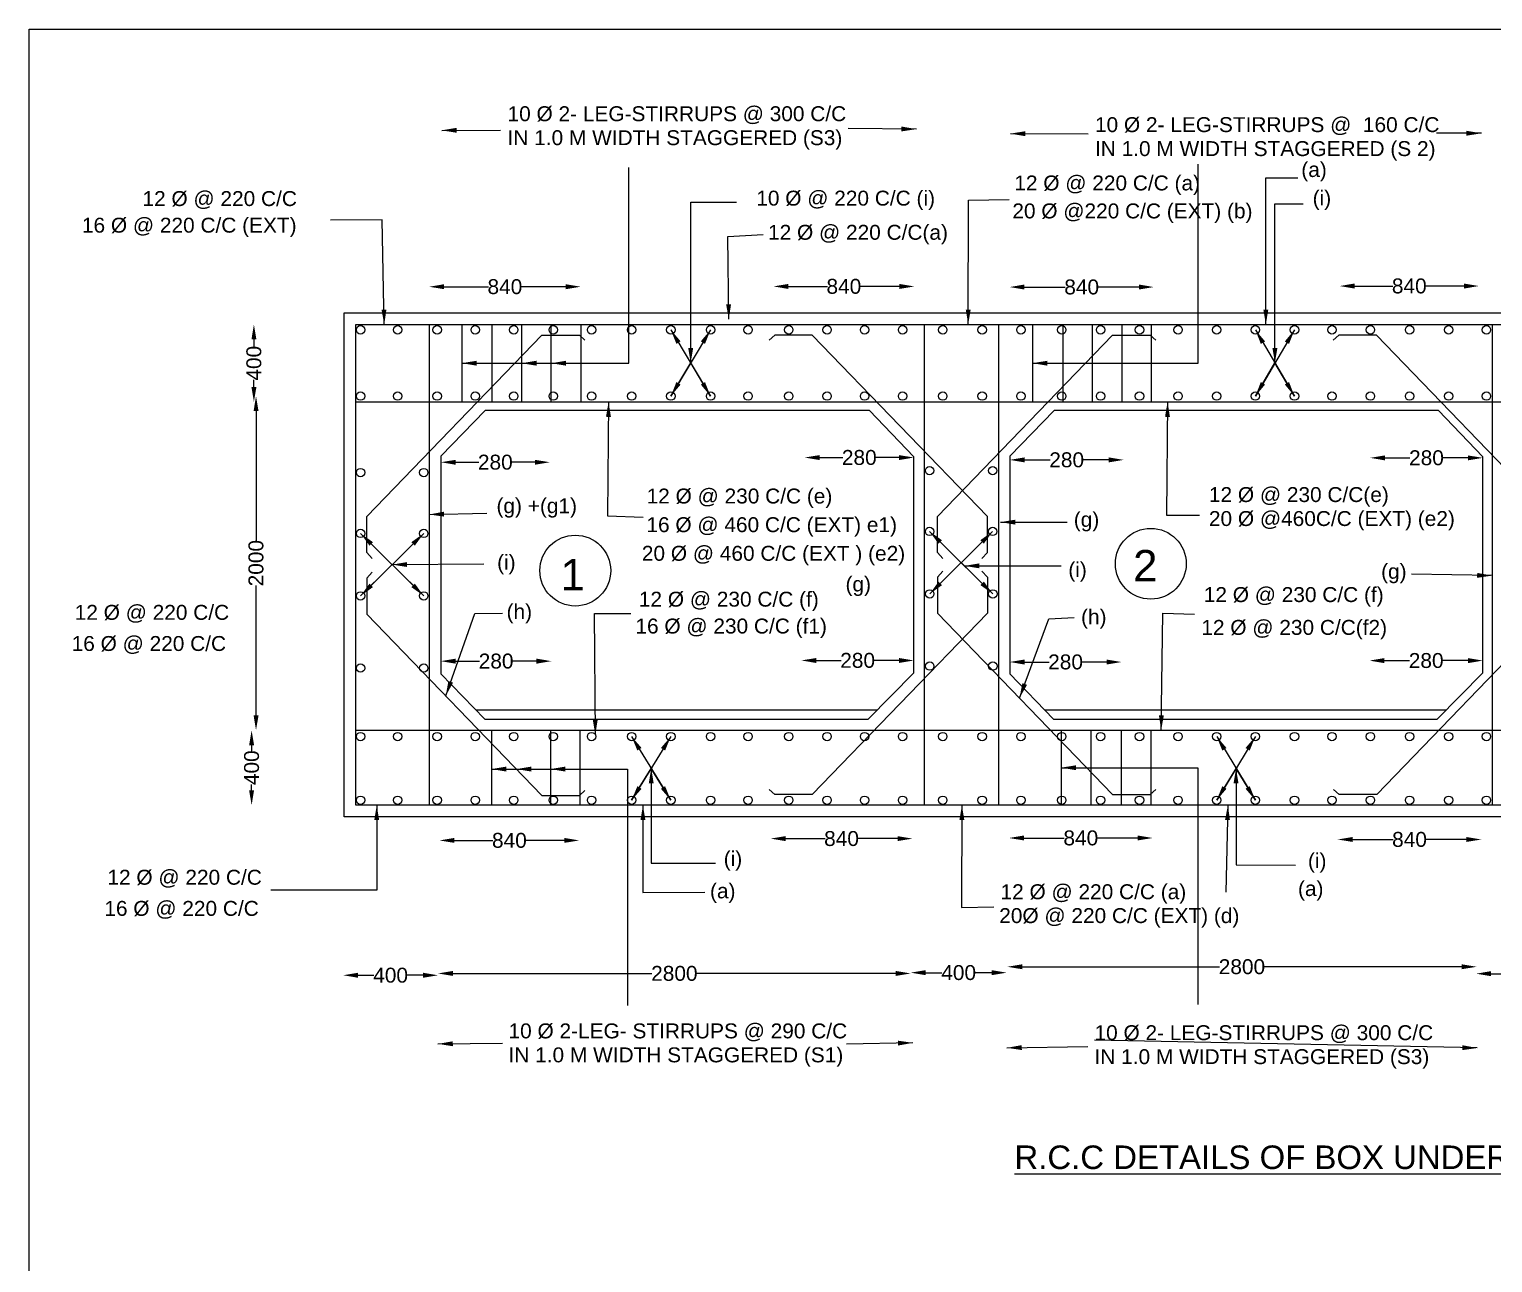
# Model space of a CAD drawing. Header units: millimetres. Extents: x 2123476 to 4268033, y 45589216 to 91252840.
# Drawn here: x 2123476 to 2142104, y 45613075 to 45628783 of the extents above; entities that cross this region are included whole.
import ezdxf

# ---------------------------------------------------------------- set-up
doc = ezdxf.new("R2010")
doc.units = ezdxf.units.MM
doc.header["$MEASUREMENT"] = 0
doc.header["$PDMODE"] = 32
doc.header["$PDSIZE"] = 300
for name, color, linetype in [('DIMENSION', 7, 'Continuous'), ('DRAWING', 2, 'Continuous'), ('TEXT', 7, 'Continuous')]:
    doc.layers.add(name, color=color, linetype=linetype)
doc.styles.get("Standard").update_dxf_attribs({"font": 'arial.ttf', "height": 190})
doc.dimstyles.get("Standard").update_dxf_attribs({"dimtxt": 190, "dimasz": 190, "dimexe": 0.18, "dimexo": 0.0625, "dimgap": 0.09, "dimtad": 0, "dimdec": 0, "dimzin": 0, "dimdsep": 46, "dimtxsty": 'Standard', "dimcen": 0.09, "dimse1": 1, "dimse2": 1, "dimadec": 0, "dimazin": 0, "dimtfac": 1, "dimtdec": 0, "dimtofl": 0, "dimtmove": 0, "dimatfit": 3, "dimfxl": 1, "dimtolj": 1, "dimtzin": 0, "dimarcsym": 0})

# ---------------------------------------------------------------- blocks, each defined once
blk = doc.blocks.new('*D54')
at = {"layer": 'Defpoints', "color": 0, "transparency": 16777216}
for p in [(2130495, 45625504), (2128566, 45625023), (2130495, 45625023)]:
    blk.add_point(p, dxfattribs=at)
at = {"layer": 'TEXT', "color": 0, "lineweight": -2, "transparency": 16777216}
for p, q in [((2128756, 45625504), (2129321, 45625504)), ((2130305, 45625504), (2129740, 45625504))]:
    blk.add_line(p, q, dxfattribs=at)
at = {"layer": 'TEXT', "color": 0, "transparency": 16777216}
for points in [[(2128756, 45625536), (2128756, 45625473), (2128566, 45625504)], [(2130305, 45625536), (2130305, 45625473), (2130495, 45625504)]]:
    blk.add_solid(points, dxfattribs=at)
at = {"layer": 'TEXT', "color": 0, "transparency": 16777216, "insert": (2129530, 45625504), "char_height": 190, "attachment_point": 5}
blk.add_mtext('\\A1;840', dxfattribs=at)
blk = doc.blocks.new('*D55')
at = {"layer": 'Defpoints', "color": 0, "transparency": 16777216}
for p in [(2128714, 45623275), (2130102, 45623272), (2130102, 45623269)]:
    blk.add_point(p, dxfattribs=at)
at = {"layer": 'TEXT', "color": 0, "lineweight": -2, "transparency": 16777216}
for p, q in [((2128904, 45623269), (2129197, 45623269)), ((2129912, 45623269), (2129619, 45623269))]:
    blk.add_line(p, q, dxfattribs=at)
at = {"layer": 'TEXT', "color": 0, "transparency": 16777216}
for points in [[(2128904, 45623300), (2128904, 45623237), (2128714, 45623269)], [(2129912, 45623300), (2129912, 45623237), (2130102, 45623269)]]:
    blk.add_solid(points, dxfattribs=at)
at = {"layer": 'TEXT', "color": 0, "transparency": 16777216, "insert": (2129408, 45623269), "char_height": 190, "attachment_point": 5}
blk.add_mtext('\\A1;280', dxfattribs=at)
blk = doc.blocks.new('*D56')
at = {"layer": 'Defpoints', "color": 0, "transparency": 16777216}
for p in [(2128714, 45620703), (2130122, 45620736), (2130122, 45620709)]:
    blk.add_point(p, dxfattribs=at)
at = {"layer": 'TEXT', "color": 0, "lineweight": -2, "transparency": 16777216}
for p, q in [((2128904, 45620736), (2129207, 45620736)), ((2129932, 45620736), (2129629, 45620736))]:
    blk.add_line(p, q, dxfattribs=at)
at = {"layer": 'TEXT', "color": 0, "transparency": 16777216}
for points in [[(2128904, 45620768), (2128904, 45620704), (2128714, 45620736)], [(2129932, 45620768), (2129932, 45620704), (2130122, 45620736)]]:
    blk.add_solid(points, dxfattribs=at)
at = {"layer": 'TEXT', "color": 0, "transparency": 16777216, "insert": (2129418, 45620736), "char_height": 190, "attachment_point": 5}
blk.add_mtext('\\A1;280', dxfattribs=at)
blk = doc.blocks.new('*D57')
at = {"layer": 'Defpoints', "color": 0, "transparency": 16777216}
for p in [(2133303, 45620724), (2134736, 45620745), (2134736, 45620724)]:
    blk.add_point(p, dxfattribs=at)
at = {"layer": 'TEXT', "color": 0, "lineweight": -2, "transparency": 16777216}
for p, q in [((2133493, 45620745), (2133809, 45620745)), ((2134546, 45620745), (2134231, 45620745))]:
    blk.add_line(p, q, dxfattribs=at)
at = {"layer": 'TEXT', "color": 0, "transparency": 16777216}
for points in [[(2133493, 45620776), (2133493, 45620713), (2133303, 45620745)], [(2134546, 45620776), (2134546, 45620713), (2134736, 45620745)]]:
    blk.add_solid(points, dxfattribs=at)
at = {"layer": 'TEXT', "color": 0, "transparency": 16777216, "insert": (2134020, 45620745), "char_height": 190, "attachment_point": 5}
blk.add_mtext('\\A1;280', dxfattribs=at)
blk = doc.blocks.new('*D58')
at = {"layer": 'Defpoints', "color": 0, "transparency": 16777216}
for p in [(2135956, 45620745), (2137378, 45620725), (2137378, 45620725)]:
    blk.add_point(p, dxfattribs=at)
at = {"layer": 'TEXT', "color": 0, "lineweight": -2, "transparency": 16777216}
for p, q in [((2136146, 45620725), (2136456, 45620725)), ((2137188, 45620725), (2136878, 45620725))]:
    blk.add_line(p, q, dxfattribs=at)
at = {"layer": 'TEXT', "color": 0, "transparency": 16777216}
for points in [[(2136146, 45620757), (2136146, 45620693), (2135956, 45620725)], [(2137188, 45620757), (2137188, 45620693), (2137378, 45620725)]]:
    blk.add_solid(points, dxfattribs=at)
at = {"layer": 'TEXT', "color": 0, "transparency": 16777216, "insert": (2136667, 45620725), "char_height": 190, "attachment_point": 5}
blk.add_mtext('\\A1;280', dxfattribs=at)
blk = doc.blocks.new('*D59')
at = {"layer": 'Defpoints', "color": 0, "transparency": 16777216}
for p in [(2140536, 45620745), (2141978, 45620745), (2141978, 45620743)]:
    blk.add_point(p, dxfattribs=at)
at = {"layer": 'TEXT', "color": 0, "lineweight": -2, "transparency": 16777216}
for p, q in [((2140726, 45620743), (2141046, 45620743)), ((2141788, 45620743), (2141468, 45620743))]:
    blk.add_line(p, q, dxfattribs=at)
at = {"layer": 'TEXT', "color": 0, "transparency": 16777216}
for points in [[(2140726, 45620775), (2140726, 45620711), (2140536, 45620743)], [(2141788, 45620775), (2141788, 45620711), (2141978, 45620743)]]:
    blk.add_solid(points, dxfattribs=at)
at = {"layer": 'TEXT', "color": 0, "transparency": 16777216, "insert": (2141257, 45620743), "char_height": 190, "attachment_point": 5}
blk.add_mtext('\\A1;280', dxfattribs=at)
blk = doc.blocks.new('*D60')
at = {"layer": 'Defpoints', "color": 0, "transparency": 16777216}
for p in [(2133346, 45623329), (2133346, 45623314), (2134736, 45623302)]:
    blk.add_point(p, dxfattribs=at)
at = {"layer": 'TEXT', "color": 0, "lineweight": -2, "transparency": 16777216}
for p, q in [((2133536, 45623329), (2133830, 45623329)), ((2134546, 45623329), (2134252, 45623329))]:
    blk.add_line(p, q, dxfattribs=at)
at = {"layer": 'TEXT', "color": 0, "transparency": 16777216}
for points in [[(2133536, 45623360), (2133536, 45623297), (2133346, 45623329)], [(2134546, 45623360), (2134546, 45623297), (2134736, 45623329)]]:
    blk.add_solid(points, dxfattribs=at)
at = {"layer": 'TEXT', "color": 0, "transparency": 16777216, "insert": (2134041, 45623329), "char_height": 190, "attachment_point": 5}
blk.add_mtext('\\A1;280', dxfattribs=at)
blk = doc.blocks.new('*D61')
at = {"layer": 'Defpoints', "color": 0, "transparency": 16777216}
for p in [(2135956, 45623329), (2137405, 45623312), (2137405, 45623299)]:
    blk.add_point(p, dxfattribs=at)
at = {"layer": 'TEXT', "color": 0, "lineweight": -2, "transparency": 16777216}
for p, q in [((2136146, 45623299), (2136469, 45623299)), ((2137215, 45623299), (2136892, 45623299))]:
    blk.add_line(p, q, dxfattribs=at)
at = {"layer": 'TEXT', "color": 0, "transparency": 16777216}
for points in [[(2136146, 45623331), (2136146, 45623267), (2135956, 45623299)], [(2137215, 45623331), (2137215, 45623267), (2137405, 45623299)]]:
    blk.add_solid(points, dxfattribs=at)
at = {"layer": 'TEXT', "color": 0, "transparency": 16777216, "insert": (2136681, 45623299), "char_height": 190, "attachment_point": 5}
blk.add_mtext('\\A1;280', dxfattribs=at)
blk = doc.blocks.new('*D62')
at = {"layer": 'Defpoints', "color": 0, "transparency": 16777216}
for p in [(2140543, 45623325), (2140543, 45623325), (2141978, 45623328)]:
    blk.add_point(p, dxfattribs=at)
at = {"layer": 'TEXT', "color": 0, "lineweight": -2, "transparency": 16777216}
for p, q in [((2140733, 45623325), (2141050, 45623325)), ((2141788, 45623325), (2141472, 45623325))]:
    blk.add_line(p, q, dxfattribs=at)
at = {"layer": 'TEXT', "color": 0, "transparency": 16777216}
for points in [[(2140733, 45623356), (2140733, 45623293), (2140543, 45623325)], [(2141788, 45623356), (2141788, 45623293), (2141978, 45623325)]]:
    blk.add_solid(points, dxfattribs=at)
at = {"layer": 'TEXT', "color": 0, "transparency": 16777216, "insert": (2141261, 45623325), "char_height": 190, "attachment_point": 5}
blk.add_mtext('\\A1;280', dxfattribs=at)
blk = doc.blocks.new('*D69')
at = {"layer": 'Defpoints', "color": 0, "transparency": 16777216}
for p in [(2140156, 45625521), (2140156, 45625513), (2141928, 45625483)]:
    blk.add_point(p, dxfattribs=at)
at = {"layer": 'TEXT', "color": 0, "lineweight": -2, "transparency": 16777216}
for p, q in [((2140346, 45625513), (2140832, 45625513)), ((2141738, 45625513), (2141252, 45625513))]:
    blk.add_line(p, q, dxfattribs=at)
at = {"layer": 'TEXT', "color": 0, "transparency": 16777216}
for points in [[(2140346, 45625545), (2140346, 45625481), (2140156, 45625513)], [(2141738, 45625545), (2141738, 45625481), (2141928, 45625513)]]:
    blk.add_solid(points, dxfattribs=at)
at = {"layer": 'TEXT', "color": 0, "transparency": 16777216, "insert": (2141042, 45625513), "char_height": 190, "attachment_point": 5}
blk.add_mtext('\\A1;840', dxfattribs=at)
blk = doc.blocks.new('*D70')
at = {"layer": 'Defpoints', "color": 0, "transparency": 16777216}
for p in [(2135954, 45625500), (2135954, 45625488), (2137790, 45625493)]:
    blk.add_point(p, dxfattribs=at)
at = {"layer": 'TEXT', "color": 0, "lineweight": -2, "transparency": 16777216}
for p, q in [((2136144, 45625500), (2136662, 45625500)), ((2137600, 45625500), (2137082, 45625500))]:
    blk.add_line(p, q, dxfattribs=at)
at = {"layer": 'TEXT', "color": 0, "transparency": 16777216}
for points in [[(2136144, 45625532), (2136144, 45625469), (2135954, 45625500)], [(2137600, 45625532), (2137600, 45625469), (2137790, 45625500)]]:
    blk.add_solid(points, dxfattribs=at)
at = {"layer": 'TEXT', "color": 0, "transparency": 16777216, "insert": (2136872, 45625500), "char_height": 190, "attachment_point": 5}
blk.add_mtext('\\A1;840', dxfattribs=at)
blk = doc.blocks.new('*D71')
at = {"layer": 'Defpoints', "color": 0, "transparency": 16777216}
for p in [(2132949, 45625508), (2132949, 45625508), (2134741, 45625486)]:
    blk.add_point(p, dxfattribs=at)
at = {"layer": 'TEXT', "color": 0, "lineweight": -2, "transparency": 16777216}
for p, q in [((2133139, 45625508), (2133635, 45625508)), ((2134551, 45625508), (2134055, 45625508))]:
    blk.add_line(p, q, dxfattribs=at)
at = {"layer": 'TEXT', "color": 0, "transparency": 16777216}
for points in [[(2133139, 45625540), (2133139, 45625476), (2132949, 45625508)], [(2134551, 45625540), (2134551, 45625476), (2134741, 45625508)]]:
    blk.add_solid(points, dxfattribs=at)
at = {"layer": 'TEXT', "color": 0, "transparency": 16777216, "insert": (2133845, 45625508), "char_height": 190, "attachment_point": 5}
blk.add_mtext('\\A1;840', dxfattribs=at)
blk = doc.blocks.new('*D72')
at = {"layer": 'Defpoints', "color": 0, "transparency": 16777216}
for p in [(2126335, 45625023), (2127632, 45625023), (2127632, 45624037)]:
    blk.add_point(p, dxfattribs=at)
at = {"layer": 'TEXT', "color": 0, "lineweight": -2, "transparency": 16777216}
for p, q in [((2126335, 45624833), (2126335, 45624744)), ((2126335, 45624227), (2126335, 45624317))]:
    blk.add_line(p, q, dxfattribs=at)
at = {"layer": 'TEXT', "color": 0, "transparency": 16777216}
for points in [[(2126304, 45624833), (2126367, 45624833), (2126335, 45625023)], [(2126304, 45624227), (2126367, 45624227), (2126335, 45624037)]]:
    blk.add_solid(points, dxfattribs=at)
at = {"layer": 'TEXT', "color": 0, "transparency": 16777216, "insert": (2126335, 45624530), "char_height": 190, "attachment_point": 5, "rotation": 90}
blk.add_mtext('\\A1;400', dxfattribs=at)
blk = doc.blocks.new('*D73')
at = {"layer": 'Defpoints', "color": 0, "transparency": 16777216}
for p in [(2127640, 45624111), (2126362, 45619856), (2127640, 45619856)]:
    blk.add_point(p, dxfattribs=at)
at = {"layer": 'TEXT', "color": 0, "lineweight": -2, "transparency": 16777216}
for p, q in [((2126362, 45623921), (2126362, 45622269)), ((2126362, 45620046), (2126362, 45621698))]:
    blk.add_line(p, q, dxfattribs=at)
at = {"layer": 'TEXT', "color": 0, "transparency": 16777216}
for points in [[(2126331, 45623921), (2126394, 45623921), (2126362, 45624111)], [(2126331, 45620046), (2126394, 45620046), (2126362, 45619856)]]:
    blk.add_solid(points, dxfattribs=at)
at = {"layer": 'TEXT', "color": 0, "transparency": 16777216, "insert": (2126362, 45621984), "char_height": 190, "attachment_point": 5, "rotation": 90}
blk.add_mtext('\\A1;2000', dxfattribs=at)
blk = doc.blocks.new('*D74')
at = {"layer": 'Defpoints', "color": 0, "transparency": 16777216}
for p in [(2127632, 45619856), (2126306, 45618902), (2127632, 45618902)]:
    blk.add_point(p, dxfattribs=at)
at = {"layer": 'TEXT', "color": 0, "lineweight": -2, "transparency": 16777216}
for p, q in [((2126306, 45619666), (2126306, 45619593)), ((2126306, 45619092), (2126306, 45619166))]:
    blk.add_line(p, q, dxfattribs=at)
at = {"layer": 'TEXT', "color": 0, "transparency": 16777216}
for points in [[(2126274, 45619666), (2126337, 45619666), (2126306, 45619856)], [(2126274, 45619092), (2126337, 45619092), (2126306, 45618902)]]:
    blk.add_solid(points, dxfattribs=at)
at = {"layer": 'TEXT', "color": 0, "transparency": 16777216, "insert": (2126306, 45619379), "char_height": 190, "attachment_point": 5, "rotation": 90}
blk.add_mtext('\\A1;400', dxfattribs=at)
blk = doc.blocks.new('*D75')
at = {"layer": 'Defpoints', "color": 0, "transparency": 16777216}
for p in [(2128698, 45618460), (2130475, 45618453), (2130475, 45618453)]:
    blk.add_point(p, dxfattribs=at)
at = {"layer": 'TEXT', "color": 0, "lineweight": -2, "transparency": 16777216}
for p, q in [((2128888, 45618453), (2129377, 45618453)), ((2130285, 45618453), (2129797, 45618453))]:
    blk.add_line(p, q, dxfattribs=at)
at = {"layer": 'TEXT', "color": 0, "transparency": 16777216}
for points in [[(2128888, 45618485), (2128888, 45618422), (2128698, 45618453)], [(2130285, 45618485), (2130285, 45618422), (2130475, 45618453)]]:
    blk.add_solid(points, dxfattribs=at)
at = {"layer": 'TEXT', "color": 0, "transparency": 16777216, "insert": (2129587, 45618453), "char_height": 190, "attachment_point": 5}
blk.add_mtext('\\A1;840', dxfattribs=at)
blk = doc.blocks.new('*D76')
at = {"layer": 'Defpoints', "color": 0, "transparency": 16777216}
for p in [(2132912, 45618482), (2134718, 45618476), (2134718, 45618476)]:
    blk.add_point(p, dxfattribs=at)
at = {"layer": 'TEXT', "color": 0, "lineweight": -2, "transparency": 16777216}
for p, q in [((2133102, 45618476), (2133606, 45618476)), ((2134528, 45618476), (2134025, 45618476))]:
    blk.add_line(p, q, dxfattribs=at)
at = {"layer": 'TEXT', "color": 0, "transparency": 16777216}
for points in [[(2133102, 45618508), (2133102, 45618445), (2132912, 45618476)], [(2134528, 45618508), (2134528, 45618445), (2134718, 45618476)]]:
    blk.add_solid(points, dxfattribs=at)
at = {"layer": 'TEXT', "color": 0, "transparency": 16777216, "insert": (2133815, 45618476), "char_height": 190, "attachment_point": 5}
blk.add_mtext('\\A1;840', dxfattribs=at)
blk = doc.blocks.new('*D77')
at = {"layer": 'Defpoints', "color": 0, "transparency": 16777216}
for p in [(2135947, 45618484), (2137775, 45618484), (2137775, 45618480)]:
    blk.add_point(p, dxfattribs=at)
at = {"layer": 'TEXT', "color": 0, "lineweight": -2, "transparency": 16777216}
for p, q in [((2136137, 45618484), (2136651, 45618484)), ((2137585, 45618484), (2137071, 45618484))]:
    blk.add_line(p, q, dxfattribs=at)
at = {"layer": 'TEXT', "color": 0, "transparency": 16777216}
for points in [[(2136137, 45618516), (2136137, 45618453), (2135947, 45618484)], [(2137585, 45618516), (2137585, 45618453), (2137775, 45618484)]]:
    blk.add_solid(points, dxfattribs=at)
at = {"layer": 'TEXT', "color": 0, "transparency": 16777216, "insert": (2136861, 45618484), "char_height": 190, "attachment_point": 5}
blk.add_mtext('\\A1;840', dxfattribs=at)
blk = doc.blocks.new('*D82')
at = {"layer": 'Defpoints', "color": 0, "transparency": 16777216}
for p in [(2140131, 45618465), (2141959, 45618465), (2141959, 45618460)]:
    blk.add_point(p, dxfattribs=at)
at = {"layer": 'TEXT', "color": 0, "lineweight": -2, "transparency": 16777216}
for p, q in [((2140321, 45618465), (2140835, 45618465)), ((2141769, 45618465), (2141255, 45618465))]:
    blk.add_line(p, q, dxfattribs=at)
at = {"layer": 'TEXT', "color": 0, "transparency": 16777216}
for points in [[(2140321, 45618497), (2140321, 45618434), (2140131, 45618465)], [(2141769, 45618497), (2141769, 45618434), (2141959, 45618465)]]:
    blk.add_solid(points, dxfattribs=at)
at = {"layer": 'TEXT', "color": 0, "transparency": 16777216, "insert": (2141045, 45618465), "char_height": 190, "attachment_point": 5}
blk.add_mtext('\\A1;840', dxfattribs=at)
blk = doc.blocks.new('*D124')
at = {"layer": 'Defpoints', "color": 0, "transparency": 16777216}
for p in [(2127472, 45616762), (2127472, 45616736), (2128678, 45616754)]:
    blk.add_point(p, dxfattribs=at)
at = {"layer": 'DIMENSION', "color": 0, "lineweight": -2, "transparency": 16777216}
for p, q in [((2127662, 45616736), (2127861, 45616736)), ((2128488, 45616736), (2128288, 45616736))]:
    blk.add_line(p, q, dxfattribs=at)
at = {"layer": 'DIMENSION', "color": 0, "transparency": 16777216}
for points in [[(2127662, 45616768), (2127662, 45616704), (2127472, 45616736)], [(2128488, 45616768), (2128488, 45616704), (2128678, 45616736)]]:
    blk.add_solid(points, dxfattribs=at)
at = {"layer": 'DIMENSION', "color": 0, "transparency": 16777216, "insert": (2128075, 45616736), "char_height": 190, "attachment_point": 5}
blk.add_mtext('\\A1;400', dxfattribs=at)
blk = doc.blocks.new('*D125')
at = {"layer": 'Defpoints', "color": 0, "transparency": 16777216}
for p in [(2128678, 45616736), (2134696, 45616759), (2134696, 45616759)]:
    blk.add_point(p, dxfattribs=at)
at = {"layer": 'DIMENSION', "color": 0, "lineweight": -2, "transparency": 16777216}
for p, q in [((2128868, 45616759), (2131402, 45616759)), ((2134506, 45616759), (2131972, 45616759))]:
    blk.add_line(p, q, dxfattribs=at)
at = {"layer": 'DIMENSION', "color": 0, "transparency": 16777216}
for points in [[(2128868, 45616791), (2128868, 45616728), (2128678, 45616759)], [(2134506, 45616791), (2134506, 45616728), (2134696, 45616759)]]:
    blk.add_solid(points, dxfattribs=at)
at = {"layer": 'DIMENSION', "color": 0, "transparency": 16777216, "insert": (2131687, 45616759), "char_height": 190, "attachment_point": 5}
blk.add_mtext('\\A1;2800', dxfattribs=at)
blk = doc.blocks.new('*D126')
at = {"layer": 'Defpoints', "color": 0, "transparency": 16777216}
for p in [(2135916, 45616769), (2134696, 45616759), (2135916, 45616750)]:
    blk.add_point(p, dxfattribs=at)
at = {"layer": 'DIMENSION', "color": 0, "lineweight": -2, "transparency": 16777216}
for p, q in [((2134886, 45616769), (2135092, 45616769)), ((2135726, 45616769), (2135519, 45616769))]:
    blk.add_line(p, q, dxfattribs=at)
at = {"layer": 'DIMENSION', "color": 0, "transparency": 16777216}
for points in [[(2134886, 45616801), (2134886, 45616737), (2134696, 45616769)], [(2135726, 45616801), (2135726, 45616737), (2135916, 45616769)]]:
    blk.add_solid(points, dxfattribs=at)
at = {"layer": 'DIMENSION', "color": 0, "transparency": 16777216, "insert": (2135306, 45616769), "char_height": 190, "attachment_point": 5}
blk.add_mtext('\\A1;400', dxfattribs=at)
blk = doc.blocks.new('*D127')
at = {"layer": 'Defpoints', "color": 0, "transparency": 16777216}
for p in [(2135925, 45616771), (2141899, 45616844), (2141899, 45616785)]:
    blk.add_point(p, dxfattribs=at)
at = {"layer": 'DIMENSION', "color": 0, "lineweight": -2, "transparency": 16777216}
for p, q in [((2136115, 45616844), (2138627, 45616844)), ((2141709, 45616844), (2139197, 45616844))]:
    blk.add_line(p, q, dxfattribs=at)
at = {"layer": 'DIMENSION', "color": 0, "transparency": 16777216}
for points in [[(2136115, 45616876), (2136115, 45616813), (2135925, 45616844)], [(2141709, 45616876), (2141709, 45616813), (2141899, 45616844)]]:
    blk.add_solid(points, dxfattribs=at)
at = {"layer": 'DIMENSION', "color": 0, "transparency": 16777216, "insert": (2138912, 45616844), "char_height": 190, "attachment_point": 5}
blk.add_mtext('\\A1;2800', dxfattribs=at)
blk = doc.blocks.new('*D128')
at = {"layer": 'Defpoints', "color": 0, "transparency": 16777216}
for p in [(2141892, 45616845), (2143144, 45616816), (2143144, 45616756)]:
    blk.add_point(p, dxfattribs=at)
at = {"layer": 'DIMENSION', "color": 0, "lineweight": -2, "transparency": 16777216}
for p, q in [((2142082, 45616756), (2142305, 45616756)), ((2142954, 45616756), (2142732, 45616756))]:
    blk.add_line(p, q, dxfattribs=at)
at = {"layer": 'DIMENSION', "color": 0, "transparency": 16777216}
for points in [[(2142082, 45616788), (2142082, 45616725), (2141892, 45616756)], [(2142954, 45616788), (2142954, 45616725), (2143144, 45616756)]]:
    blk.add_solid(points, dxfattribs=at)
at = {"layer": 'DIMENSION', "color": 0, "transparency": 16777216, "insert": (2142518, 45616756), "char_height": 190, "attachment_point": 5}
blk.add_mtext('\\A1;400', dxfattribs=at)

msp = doc.modelspace()

# ---------------------------------------------------------------- linework, layer by layer
at = {"layer": 'DIMENSION', "color": 0}
msp.add_lwpolyline([(2176424.6, 45589216), (2123475.5, 45589216), (2123475.5, 45628783), (2176424.6, 45628783)], close=True, dxfattribs=at)
for centre in [(2137751.9, 45621976.4), (2130425.8, 45621889.3)]:
    msp.add_circle(centre, 451, dxfattribs=at)
at = {"layer": 'DRAWING', "color": 0}
for points in [[(2127484.4, 45625171.1), (2157614.5, 45625171.1), (2157614.5, 45618754), (2127484.4, 45618754)], [(2127632.4, 45625023.1), (2157466.6, 45625023.1), (2157466.6, 45618901.9), (2127632.4, 45618901.9)]]:
    msp.add_lwpolyline(points, close=True, dxfattribs=at)
for points in [[(2128565.6, 45625023.1), (2128565.6, 45618901.9)], [(2128980.9, 45625023.1), (2128980.9, 45624037.2)], [(2129361.8, 45625023.1), (2129361.8, 45624037.2)], [(2129742.7, 45625023.1), (2129742.7, 45624037.2)], [(2130114.3, 45625023.1), (2130114.3, 45624037.2)], [(2130495.2, 45625023.1), (2130495.2, 45624037.2)], [(2134865.5, 45625023.1), (2134865.5, 45618901.9)], [(2135811.3, 45625023.1), (2135811.3, 45618901.9)], [(2136244.9, 45625023.1), (2136244.9, 45624037.2)], [(2136630.7, 45625023.1), (2136630.7, 45624037.2)], [(2137006.8, 45625023.1), (2137006.8, 45624037.2)], [(2137382.9, 45625023.1), (2137382.9, 45624037.2)], [(2137755.8, 45625023.1), (2137755.8, 45624037.2)], [(2142096, 45625023.1), (2142096, 45618901.9)], [(2127840.9, 45622042.7), (2127772.2, 45622120.5), (2127772.2, 45622578.1), (2130000.8, 45624886.1), (2130478.6, 45624886.1), (2130549.6, 45624822.4)], [(2135602.6, 45622042.7), (2135671.4, 45622120.5), (2135671.4, 45622578.1), (2133442.8, 45624886.1), (2132965, 45624886.1), (2132894, 45624822.4)], [(2135106.4, 45622042.7), (2135037.7, 45622120.5), (2135037.7, 45622578.1), (2137266.2, 45624886.1), (2137744.1, 45624886.1), (2137815, 45624822.4)], [(2142783, 45622042.7), (2142851.8, 45622120.5), (2142851.8, 45622578.1), (2140623.2, 45624886.1), (2140145.4, 45624886.1), (2140074.4, 45624822.4)], [(2127632.4, 45624037.2), (2157466.6, 45624037.2)], [(2128713.7, 45623347.7), (2128713.7, 45620574.7), (2129273, 45619998), (2134155.4, 45619998), (2134736.2, 45620587.9), (2134736.2, 45623337.7), (2134171.6, 45623926.6), (2129278.5, 45623926.6), (2128713.7, 45623347.7)], [(2135955.8, 45623347.7), (2135955.8, 45620574.7), (2136515.1, 45619998), (2141397.5, 45619998), (2141978.3, 45620587.9), (2141978.3, 45623337.7), (2141413.7, 45623926.6), (2136520.6, 45623926.6), (2135955.8, 45623347.7)], [(2127840.9, 45621869.4), (2127772.2, 45621791.6), (2127772.2, 45621334.1), (2130000.8, 45619026), (2130478.6, 45619026), (2130549.6, 45619089.7)], [(2135602.6, 45621882), (2135671.4, 45621804.2), (2135671.4, 45621346.6), (2133442.8, 45619038.6), (2132965, 45619038.6), (2132894, 45619102.2)], [(2135106.4, 45621882), (2135037.7, 45621804.2), (2135037.7, 45621346.6), (2137266.2, 45619038.6), (2137744.1, 45619038.6), (2137815, 45619102.2)], [(2142786.9, 45621882), (2142855.7, 45621804.2), (2142855.7, 45621346.6), (2140627.1, 45619038.6), (2140149.2, 45619038.6), (2140078.3, 45619102.2)], [(2129158.8, 45620115.7), (2134272.1, 45620116.6)], [(2136401, 45620115.7), (2141514.2, 45620116.6)], [(2127632.4, 45619856.2), (2157466.6, 45619856.2)], [(2129357.4, 45619856.2), (2129357.4, 45618901.9)], [(2130109.6, 45619856.2), (2130109.6, 45618901.9)], [(2130484.7, 45619856.2), (2130484.7, 45618901.9)], [(2136610.6, 45619856.2), (2136610.6, 45618901.9)], [(2136988.3, 45619856.2), (2136988.3, 45618901.9)], [(2137373.3, 45619856.2), (2137373.3, 45618901.9)], [(2137752.6, 45619856.2), (2137752.6, 45618901.9)]]:
    msp.add_lwpolyline(points, dxfattribs=at)
for centre in [(2127693.5, 45624955.4), (2128164.7, 45624955.4), (2128667.9, 45624955.4), (2129152.2, 45624955.4), (2129642.8, 45624955.4), (2130145.9, 45624955.4), (2130633.4, 45624955.4), (2131143.2, 45624955.4), (2131642.1, 45624955.4), (2132148, 45624955.4), (2132625.8, 45624955.4), (2133143.2, 45624955.4), (2133631.5, 45624955.4), (2134108.5, 45624955.4), (2134592.6, 45624955.4), (2135103.3, 45624955.4), (2135605.1, 45624955.4), (2136098.1, 45624955.4), (2136618.4, 45624955.4), (2137113.1, 45624955.4), (2137607.8, 45624955.4), (2138099.1, 45624955.4), (2138590.3, 45624955.4), (2139082.8, 45624955.4), (2139581.1, 45624955.4), (2140058.3, 45624955.4), (2140547, 45624955.4), (2141045.3, 45624955.4), (2141543.5, 45624955.4), (2142024.2, 45624955.4), (2127693.5, 45624110.9), (2128164.7, 45624110.9), (2128667.9, 45624110.9), (2129152.2, 45624110.9), (2129642.8, 45624110.9), (2130145.9, 45624110.9), (2130633.4, 45624110.9), (2131143.2, 45624110.9), (2131642.1, 45624110.9), (2132148, 45624110.9), (2132625.8, 45624110.9), (2133143.2, 45624110.9), (2133631.5, 45624110.9), (2134108.5, 45624110.9), (2134592.6, 45624110.9), (2135103.3, 45624110.9), (2135605.1, 45624110.9), (2136098.1, 45624110.9), (2136618.4, 45624110.9), (2137113.1, 45624110.9), (2137607.8, 45624110.9), (2138099.1, 45624110.9), (2138590.3, 45624110.9), (2139082.8, 45624110.9), (2139581.1, 45624110.9), (2140058.3, 45624110.9), (2140547, 45624110.9), (2141045.3, 45624110.9), (2141543.5, 45624110.9), (2142024.2, 45624110.9), (2127693.5, 45623137.2), (2128496.6, 45623137.2), (2134935.6, 45623162.3), (2135738.7, 45623162.3), (2127693.5, 45622362.9), (2128496.6, 45622362.9), (2134935.6, 45622388), (2135738.7, 45622388), (2127693.5, 45621567.5), (2128496.6, 45621567.5), (2134938, 45621592.6), (2135741.1, 45621592.6), (2127693.5, 45620648.4), (2128496.6, 45620648.4), (2134938, 45620673.5), (2135741.1, 45620673.5), (2127693.5, 45619776.2), (2128164.7, 45619776.2), (2128667.9, 45619776.2), (2129152.2, 45619776.2), (2129642.8, 45619776.2), (2130145.9, 45619776.2), (2130633.4, 45619776.2), (2131143.2, 45619776.2), (2131642.1, 45619776.2), (2132148, 45619776.2), (2132625.8, 45619776.2), (2133143.2, 45619776.2), (2133631.5, 45619776.2), (2134108.5, 45619776.2), (2134592.6, 45619776.2), (2135103.3, 45619776.2), (2135605.1, 45619776.2), (2136098.1, 45619776.2), (2136618.4, 45619776.2), (2137113.1, 45619776.2), (2137607.8, 45619776.2), (2138099.1, 45619776.2), (2138590.3, 45619776.2), (2139082.8, 45619776.2), (2139581.1, 45619776.2), (2140058.3, 45619776.2), (2140547, 45619776.2), (2141045.3, 45619776.2), (2141543.5, 45619776.2), (2142024.2, 45619776.2), (2127693.5, 45618965.4), (2128164.7, 45618965.4), (2128667.9, 45618965.4), (2129152.2, 45618965.4), (2129642.8, 45618965.4), (2130145.9, 45618965.4), (2130633.4, 45618965.4), (2131143.2, 45618965.4), (2131642.1, 45618965.4), (2132148, 45618965.4), (2132625.8, 45618965.4), (2133143.2, 45618965.4), (2133631.5, 45618965.4), (2134108.5, 45618965.4), (2134592.6, 45618965.4), (2135103.3, 45618965.4), (2135605.1, 45618965.4), (2136098.1, 45618965.4), (2136618.4, 45618965.4), (2137113.1, 45618965.4), (2137607.8, 45618965.4), (2138099.1, 45618965.4), (2138590.3, 45618965.4), (2139082.8, 45618965.4), (2139581.1, 45618965.4), (2140058.3, 45618965.4), (2140547, 45618965.4), (2141045.3, 45618965.4), (2141543.5, 45618965.4), (2142024.2, 45618965.4)]:
    msp.add_circle(centre, 53.3, dxfattribs=at)

# ---------------------------------------------------------------- texts
at = {"layer": 'DIMENSION', "color": 0}
msp.add_text('%%UR.C.C DETAILS OF BOX UNDER EARTH BANK(4 VENTS 0F 2.80 M X 2.00 M)', height=300, dxfattribs=at).set_placement((2136016.2, 45614268.3))
at = {"layer": 'TEXT', "color": 0}
for s, height, p in [('10 Ø 2- LEG-STIRRUPS @ 300 C/C', 190, (2129563.7, 45627612.4)), ('10 Ø 2- LEG-STIRRUPS @  160 C/C', 190, (2137041.1, 45627473.3)), ('IN 1.0 M WIDTH STAGGERED (S3)', 190, (2129563.7, 45627307.2)), ('IN 1.0 M WIDTH STAGGERED (S 2)', 190, (2137041.1, 45627168.1)), ('(a)', 190, (2139667.7, 45626901.4)), ('12 Ø @ 220 C/C (a)', 190, (2136014.6, 45626730.6)), ('12 Ø @ 220 C/C', 190, (2124916.7, 45626531.8)), ('10 Ø @ 220 C/C (i)', 190, (2132729.9, 45626537.3)), ('(i)', 190, (2139812.2, 45626539.6)), ('20 Ø @220 C/C (EXT) (b)', 190, (2135989.5, 45626374.4)), ('16 Ø @ 220 C/C (EXT)', 190, (2124145.8, 45626193)), ('12 Ø @ 220 C/C(a)', 190, (2132879.6, 45626102.3)), ('12 Ø @ 230 C/C (e)', 190, (2131334, 45622743.9)), ('12 Ø @ 230 C/C(e)', 190, (2138491.6, 45622762.4)), ('(g) +(g1)', 190, (2129422.7, 45622620.5)), ('16 Ø @ 460 C/C (EXT) e1)', 190, (2131331.5, 45622379)), ('(g)', 190, (2136771.5, 45622445.7)), ('20 Ø @460C/C (EXT) (e2)', 190, (2138491.6, 45622457.2)), ('20 Ø @ 460 C/C (EXT ) (e2)', 190, (2131273.3, 45622014.4)), ('(i)', 190, (2129430.7, 45621900.7)), ('1', 400, (2130238.4, 45621637.2)), ('(i)', 190, (2136701.9, 45621805.9)), ('2', 400, (2137526.1, 45621752)), ('(g)', 190, (2140683.5, 45621784.6)), ('(g)', 190, (2133865.8, 45621622.8)), ('12 Ø @ 230 C/C (f)', 190, (2131235.1, 45621430.3)), ('12 Ø @ 230 C/C (f)', 190, (2138426.2, 45621488.6)), ('12 Ø @ 220 C/C', 190, (2124054, 45621262.4)), ('(h)', 190, (2129551.4, 45621273.3)), ('16 Ø @ 230 C/C (f1)', 190, (2131191.4, 45621088.1)), ('(h)', 190, (2136864, 45621206.3)), ('12 Ø @ 230 C/C(f2)', 190, (2138395.2, 45621070.9)), ('16 Ø @ 220 C/C', 190, (2124014.9, 45620865.8)), ('(i)', 190, (2132315.2, 45618126.4)), ('(i)', 190, (2139752, 45618100.3)), ('12 Ø @ 220 C/C', 190, (2124470.3, 45617889.2)), ('(a)', 190, (2132140.7, 45617715.4)), ('12 Ø @ 220 C/C (a)', 190, (2135838.9, 45617704.7)), ('(a)', 190, (2139625.3, 45617745)), ('16 Ø @ 220 C/C', 190, (2124431.2, 45617492.7)), ('20Ø @ 220 C/C (EXT) (d)', 190, (2135822.4, 45617400.8)), ('10 Ø 2-LEG- STIRRUPS @ 290 C/C', 190, (2129576, 45615932.5)), ('10 Ø 2- LEG-STIRRUPS @ 300 C/C', 190, (2137035.3, 45615909.7)), ('IN 1.0 M WIDTH STAGGERED (S1)', 190, (2129576, 45615627.3)), ('IN 1.0 M WIDTH STAGGERED (S3)', 190, (2137035.3, 45615604.5))]:
    msp.add_text(s, height=height, dxfattribs=at).set_placement(p)

# ---------------------------------------------------------------- dimensions: what is measured, and where the dimension line sits
at = {"layer": 'DIMENSION', "color": 0}
for base, p1, p2, text, picture, middle in [((2141898.7, 45616844.3), (2135925, 45616770.6), (2141898.7, 45616784.8), '2800', '*D127', (2138911.8, 45616844.3)), ((2127472, 45616736), (2128677.6, 45616753.9), (2127472, 45616762.1), '400', '*D124', (2128074.8, 45616736)), ((2134695.9, 45616759.5), (2128677.6, 45616736), (2134695.9, 45616759.5), '2800', '*D125', (2131686.7, 45616759.5)), ((2135915.7, 45616769), (2134695.9, 45616759.5), (2135915.7, 45616750), '400', '*D126', (2135305.8, 45616769)), ((2143143.9, 45616756.2), (2141892.2, 45616845.3), (2143143.9, 45616815.5), '400', '*D128', (2142518.1, 45616756.2))]:
    dim = msp.add_linear_dim(base=base, p1=p1, p2=p2, text=text, dimstyle='Standard', dxfattribs=at)
    dim.commit()
    dim.dimension.update_dxf_attribs({"geometry": picture, "text_midpoint": middle})
at = {"layer": 'TEXT', "color": 0}
for base, p1, p2, text, picture, middle in [((2130495.2, 45625504.4), (2128565.6, 45625023.1), (2130495.2, 45625023.1), '840', '*D54', (2129530.4, 45625504.4)), ((2132948.7, 45625508.1), (2134740.7, 45625486.4), (2132948.7, 45625508.1), '840', '*D71', (2133844.7, 45625508.1)), ((2135954.4, 45625500.4), (2137790, 45625492.9), (2135954.4, 45625488.3), '840', '*D70', (2136872.2, 45625500.4)), ((2140156, 45625513), (2141928.2, 45625482.5), (2140156, 45625521.1), '840', '*D69', (2141042.1, 45625513)), ((2130102.1, 45623268.8), (2128713.7, 45623275.4), (2130102.1, 45623272.1), '280', '*D55', (2129407.9, 45623268.8)), ((2133345.8, 45623328.5), (2134736.2, 45623301.6), (2133345.8, 45623313.8), '280', '*D60', (2134041, 45623328.5)), ((2137405.5, 45623299), (2135955.8, 45623328.5), (2137405.5, 45623312), '280', '*D61', (2136680.6, 45623299)), ((2140543.5, 45623324.6), (2141978.3, 45623327.6), (2140543.5, 45623324.6), '280', '*D62', (2141260.9, 45623324.6)), ((2134736.2, 45620744.7), (2133303.4, 45620724.5), (2134736.2, 45620724.5), '280', '*D57', (2134019.8, 45620744.7)), ((2141978.3, 45620743), (2140536, 45620745.4), (2141978.3, 45620745.4), '280', '*D59', (2141257.2, 45620743)), ((2130122.3, 45620736), (2128713.7, 45620702.8), (2130122.3, 45620709.4), '280', '*D56', (2129418, 45620736)), ((2137378, 45620725.1), (2135955.8, 45620744.7), (2137378, 45620725.1), '280', '*D58', (2136666.9, 45620725.1)), ((2130475.3, 45618453.4), (2128698.3, 45618460.4), (2130475.3, 45618453.4), '840', '*D75', (2129586.8, 45618453.4)), ((2134718.2, 45618476.2), (2132912.5, 45618481.7), (2134718.2, 45618476.2), '840', '*D76', (2133815.3, 45618476.2)), ((2137775.1, 45618484.4), (2135946.6, 45618484.2), (2137775.1, 45618479.5), '840', '*D77', (2136860.8, 45618484.4)), ((2141959.2, 45618465.2), (2140130.6, 45618465.1), (2141959.2, 45618460.4), '840', '*D82', (2141044.9, 45618465.2))]:
    dim = msp.add_linear_dim(base=base, p1=p1, p2=p2, text=text, dimstyle='Standard', dxfattribs=at)
    dim.commit()
    dim.dimension.update_dxf_attribs({"geometry": picture, "text_midpoint": middle})
for base, p1, p2, text, picture, middle in [((2126335.2, 45625023.1), (2127632.4, 45624037.2), (2127632.4, 45625023.1), '400', '*D72', (2126335.2, 45624530.2)), ((2126362.3, 45619856.2), (2127640.2, 45624110.9), (2127640.2, 45619856.2), '2000', '*D73', (2126362.3, 45621983.6)), ((2126305.6, 45618901.9), (2127632.4, 45619856.2), (2127632.4, 45618901.9), '400', '*D74', (2126305.6, 45619379.1))]:
    dim = msp.add_linear_dim(base=base, p1=p1, p2=p2, angle=90, text=text, dimstyle='Standard', dxfattribs=at)
    dim.commit()
    dim.dimension.update_dxf_attribs({"geometry": picture, "text_midpoint": middle})

# ---------------------------------------------------------------- leaders
at = {"layer": 'DIMENSION', "color": 0}
msp.add_leader([(2135963.8, 45627453.6), (2136954.2, 45627450.7)], dimstyle='Standard', override={"dimgap": 0.09, "dimtad": 0}, dxfattribs=at)
at = {"layer": 'DRAWING', "color": 0}
for points in [[(2128980.9, 45624530.2), (2131107.3, 45624530.2), (2131107.3, 45627022.2)], [(2132148, 45624955.4), (2131642.1, 45624110.9)], [(2131642.1, 45624955.4), (2132148, 45624110.9)], [(2139581.1, 45624955.4), (2139082.8, 45624110.9)], [(2139082.8, 45624955.4), (2139581.1, 45624110.9)], [(2129742.7, 45624530.2), (2130495.2, 45624530.2)], [(2130119, 45624530.2), (2130790, 45624530.2)], [(2131642.1, 45624110.9), (2131895, 45624533.2)], [(2132148, 45624110.9), (2131895, 45624533.2)], [(2139082.8, 45624110.9), (2139331.9, 45624533.2)], [(2139581.1, 45624110.9), (2139331.9, 45624533.2)], [(2128496.6, 45622362.9), (2127693.5, 45621567.5)], [(2127693.5, 45622362.9), (2128496.6, 45621567.5)], [(2134935.6, 45622388), (2135741.1, 45621592.6)], [(2135738.7, 45622388), (2134938, 45621592.6)], [(2135741.1, 45621592.6), (2135297.2, 45622030.9)], [(2127693.5, 45621567.5), (2128048, 45621918.6)], [(2128496.6, 45621567.5), (2128132.6, 45621928)], [(2134938, 45621592.6), (2135284.7, 45621937)], [(2131143.2, 45619776.2), (2131642.1, 45618965.4)], [(2131642.1, 45619776.2), (2131143.2, 45618965.4)], [(2139082.8, 45619776.2), (2138590.3, 45618965.4)], [(2138590.3, 45619776.2), (2139082.8, 45618965.4)], [(2129357.4, 45619361.6), (2131090.7, 45619361.6), (2131090.7, 45616351.3)], [(2129676.7, 45619361.6), (2130357.8, 45619361.6)], [(2130109.6, 45619361.6), (2130695.7, 45619361.6)], [(2131143.2, 45618965.4), (2131392.6, 45619370.8)], [(2131642.1, 45618965.4), (2131392.6, 45619370.8)], [(2138590.3, 45618965.4), (2138836.6, 45619370.8)], [(2139082.8, 45618965.4), (2138836.6, 45619370.8)]]:
    msp.add_leader(points, dimstyle='Standard', override={"dimgap": 0.09, "dimtad": 0}, dxfattribs=at)
at = {"layer": 'TEXT', "color": 0}
for points in [[(2128725.6, 45627495.5), (2129472, 45627498.5)], [(2134767.3, 45627511.2), (2133898, 45627520.4)], [(2141960, 45627458.5), (2141388.6, 45627458.5)], [(2136244.9, 45624530.2), (2138356.2, 45624530.2), (2138356.2, 45627066.1)], [(2139216.3, 45625023.1), (2139216.3, 45626889.6), (2139623.8, 45626889.6)], [(2131895, 45624533.2), (2131897.7, 45626581), (2132477.1, 45626581)], [(2135427.5, 45625023.1), (2135429.9, 45626606.3), (2135947.5, 45626613.6)], [(2139331.9, 45624533.2), (2139331.9, 45626559.3), (2139691.7, 45626559.3)], [(2127994.3, 45625023.1), (2127967.5, 45626355.7), (2127310.8, 45626351.2)], [(2132379.8, 45625090.1), (2132366.5, 45626142.7), (2132817.5, 45626169.2)], [(2130849.8, 45624037.2), (2130836.2, 45622588.2), (2131288.9, 45622569.2)], [(2137965.4, 45624037.2), (2137953.8, 45622595.6), (2138373.7, 45622595.6)], [(2128565.6, 45622603.5), (2129299.6, 45622621.9)], [(2135837.5, 45622506.2), (2136687.4, 45622506.2)], [(2128095, 45621965.2), (2129262.1, 45621973.5)], [(2135379.5, 45621949.7), (2136608.8, 45621949.7)], [(2142096, 45621825.4), (2141068.4, 45621842.2)], [(2128777, 45620293.4), (2129146.5, 45621342.2), (2129501, 45621345.5)], [(2130681.2, 45619799.6), (2130669.9, 45621343.4), (2131133.3, 45621343.4)], [(2136080.4, 45620266.7), (2136454.9, 45621273.6), (2136776.3, 45621293.3)], [(2137883.9, 45619856.2), (2137903.7, 45621347.7), (2138309.2, 45621332.9)], [(2136610.6, 45619379.1), (2138351.5, 45619379.1), (2138351.5, 45616362.7)], [(2131392.6, 45619370.8), (2131392.6, 45618163.5), (2132211.8, 45618163.5)], [(2138836.6, 45619370.8), (2138838.5, 45618142.9), (2139595.5, 45618138.6)], [(2127898.4, 45618901.9), (2127898.4, 45617818.7), (2126552.5, 45617818.7)], [(2131287.2, 45618901.9), (2131287.2, 45617791.9), (2132072.9, 45617796.1)], [(2135347.6, 45618901.9), (2135342.6, 45617597.6), (2135752.7, 45617607.6)], [(2138732.9, 45618901.9), (2138706.1, 45617795)], [(2128677.2, 45615862.1), (2129501.4, 45615869.8)], [(2134723, 45615875.7), (2133879.5, 45615859.1)], [(2135919.9, 45615811.6), (2136951.3, 45615830.8)], [(2141907.4, 45615809.8), (2137035.3, 45615909.7)]]:
    msp.add_leader(points, dimstyle='Standard', override={"dimgap": 0.09, "dimtad": 0}, dxfattribs=at)

doc.saveas('drawing.dxf')
